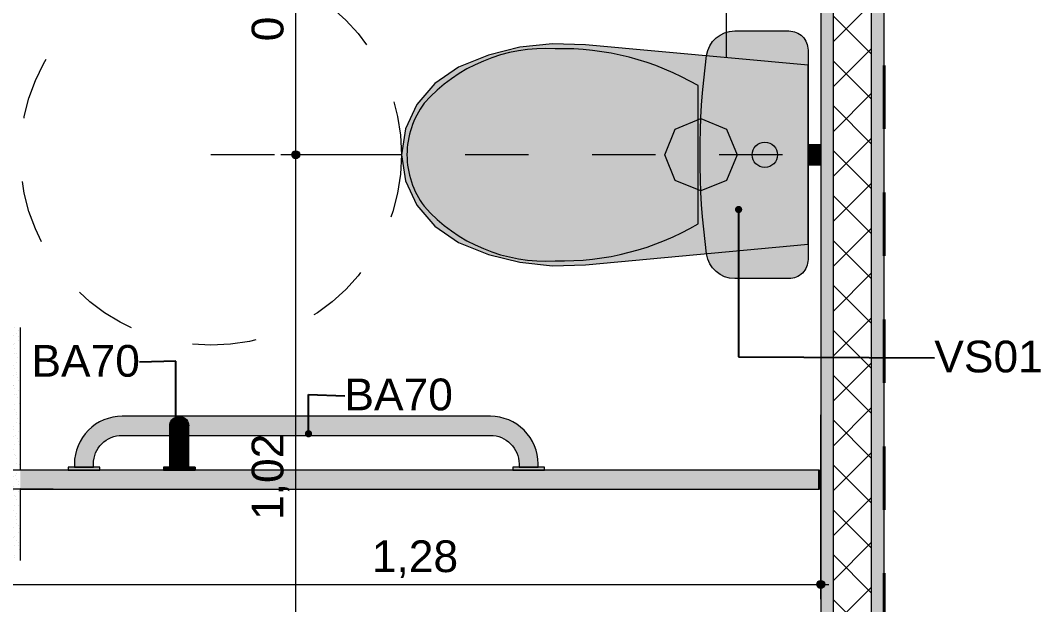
# Model space of a CAD drawing. Header units: metres. Extents: x -1.9 to 95.3, y -2.2 to 2.5.
# Drawn here: x 0.362 to 1.968, y 0.826 to 1.746 of the extents above; entities that cross this region are included whole.
import ezdxf

# ---------------------------------------------------------------- set-up
doc = ezdxf.new("R2010")
doc.units = ezdxf.units.M
doc.header["$MEASUREMENT"] = 0
doc.linetypes.add('Dashed', pattern=[0.035, 0.0225, -0.0125])
doc.linetypes.add('Hidden Line (2)', pattern=[0.097806, 0.070556, -0.02725])
for name, color, linetype, lineweight in [('0_Caneta_No__1', 7, 'Continuous', 40), ('NOTAS-DETALHAMENTO.EXEC_Caneta_No__1', 7, 'Continuous', 40), ('NOTAS-DETALHAMENTO.EXEC_Caneta_No__241', 7, 'Continuous', 13), ('PAREDE CONSTRUIR_Caneta_No__241', 7, 'Continuous', 13), ('PAREDE CONSTRUIR_Caneta_No__255', 255, 'Continuous', 0), ('PAREDE CONSTRUIR_Caneta_No__83', 84, 'Continuous', 0), ('PAREDE.ARQ_Caneta_No__1', 7, 'Continuous', 40), ('PAREDE.ARQ_Caneta_No__241', 7, 'Continuous', 13)]:
    doc.layers.add(name, color=color, linetype=linetype, lineweight=lineweight)
for name, color, linetype, lineweight, true_color in [('0_Caneta_No__167', 7, 'Continuous', 0, 0x0035d5), ('0_Caneta_No__25', 7, 'Continuous', 13, 0x982312), ('EIXO HIDRÁULICO - Executivo.EXEC_Caneta_No__167', 7, 'Continuous', 0, 0x0035d5), ('LOUCAS-METAIS.ARQ_Caneta_No__13', 7, 'Continuous', 0, 0xaaaaaa), ('LOUCAS-METAIS.ARQ_Caneta_No__18', 7, 'Continuous', 0, 0xdfdfdf), ('LOUCAS-METAIS.ARQ_Caneta_No__96', 7, 'Continuous', 0, 0xb6b6b6), ('PAREDE.ARQ_Caneta_No__97', 7, 'Continuous', 13, 0x6b6b6b)]:
    doc.layers.add(name, color=color, linetype=linetype, lineweight=lineweight, true_color=true_color)
doc.styles.add('GENERATED_STYLE_1', font='arial.ttf')
doc.dimstyles.new('GENERATED_STYLE__1', dxfattribs={"dimtxt": 0.05, "dimasz": 0.02375, "dimexe": 0.18, "dimexo": 0.267183, "dimgap": 0, "dimtad": 1, "dimtih": 1, "dimtoh": 1, "dimzin": 0, "dimdsep": 46, "dimtxsty": 'GENERATED_STYLE_1', "dimblk": 'ARROWHEAD_11', "dimblk1": 'ARROWHEAD_11', "dimblk2": 'ARROWHEAD_11', "dimcen": 0.09, "dimclrd": 256, "dimclre": 256, "dimclrt": 256, "dimadec": 0, "dimazin": 0, "dimtfac": 1, "dimtdec": 4, "dimtmove": 0, "dimatfit": 3, "dimfxl": 0, "dimtolj": 1, "dimtzin": 0, "dimarcsym": 0})
doc.dimstyles.new('GENERATED_STYLE__2', dxfattribs={"dimtxt": 0.05, "dimasz": 0.02375, "dimexe": 0.18, "dimexo": 0.267183, "dimgap": 0, "dimtad": 1, "dimzin": 0, "dimdsep": 46, "dimtxsty": 'GENERATED_STYLE_1', "dimblk": 'ARROWHEAD_11', "dimblk1": 'ARROWHEAD_11', "dimblk2": 'ARROWHEAD_11', "dimcen": 0.09, "dimclrd": 256, "dimclre": 256, "dimclrt": 256, "dimadec": 0, "dimazin": 0, "dimtfac": 1, "dimtdec": 4, "dimtmove": 0, "dimatfit": 3, "dimfxl": 0, "dimtolj": 1, "dimtzin": 0, "dimarcsym": 0})
doc.dimstyles.new('GENERATED_STYLE__4', dxfattribs={"dimtxt": 0.05, "dimasz": 0.02375, "dimexe": 0.18, "dimexo": 0.072484, "dimgap": 0, "dimtad": 1, "dimzin": 0, "dimdsep": 46, "dimtxsty": 'GENERATED_STYLE_1', "dimblk": 'ARROWHEAD_11', "dimblk1": 'ARROWHEAD_11', "dimblk2": 'ARROWHEAD_11', "dimcen": 0.09, "dimclrd": 256, "dimclre": 256, "dimclrt": 256, "dimadec": 0, "dimazin": 0, "dimtfac": 1, "dimtdec": 4, "dimtmove": 0, "dimatfit": 3, "dimfxl": 0, "dimtolj": 1, "dimtzin": 0, "dimarcsym": 0})
doc.dimstyles.new('GENERATED_STYLE__5', dxfattribs={"dimtxt": 0.05, "dimasz": 0.02375, "dimexe": 0.18, "dimexo": 0.0625, "dimgap": 0, "dimtad": 1, "dimzin": 0, "dimdsep": 46, "dimtxsty": 'GENERATED_STYLE_1', "dimblk": 'ARROWHEAD_11', "dimblk1": 'ARROWHEAD_11', "dimblk2": 'ARROWHEAD_11', "dimcen": 0.09, "dimclrd": 256, "dimclre": 256, "dimclrt": 256, "dimadec": 0, "dimazin": 0, "dimtfac": 1, "dimtdec": 4, "dimtmove": 0, "dimatfit": 3, "dimfxl": 0, "dimtolj": 1, "dimtzin": 0, "dimarcsym": 0})
doc.dimstyles.new('GENERATED_STYLE__6', dxfattribs={"dimtxt": 0.18, "dimasz": 0.0228, "dimexe": 0.18, "dimexo": 0.0625, "dimgap": 0, "dimtad": 0, "dimtih": 1, "dimtoh": 1, "dimdec": 4, "dimzin": 0, "dimdsep": 46, "dimcen": 0.09, "dimadec": 0, "dimazin": 0, "dimtfac": 1, "dimtdec": 4, "dimtmove": 0, "dimatfit": 3, "dimldrblk": 'ARROWHEAD_11', "dimfxl": 0, "dimtolj": 1, "dimtzin": 0, "dimarcsym": 0})
pattern_1 = [(45, (0, 0.025), (-0.00795495, 0.00795495), [0, -0.0075, 0, -0.01125]), (110, (0.025, 0.025), (0.01057154, 0.003847727), [0, -0.0055, 0, -0.0095])]

# ---------------------------------------------------------------- blocks, each defined once
blk = doc.blocks.new('*D11')
at = {"layer": '0_Caneta_No__25', "linetype": 'Continuous', "lineweight": 13, "true_color": 0x982312}
for points in [[(0.1399, 1.0073), (0.1404, 1.0049), (0.1418, 1.0029), (0.1438, 1.0015), (0.1462, 1.001), (0.1486, 1.0015), (0.1506, 1.0029), (0.152, 1.0049), (0.1524, 1.0073), (0.152, 1.0097), (0.1506, 1.0117), (0.1486, 1.0131), (0.1462, 1.0135), (0.1438, 1.0131), (0.1418, 1.0117), (0.1404, 1.0097)], [(0.1399, 0.0173), (0.1404, 0.0149), (0.1418, 0.0129), (0.1438, 0.0115), (0.1462, 0.011), (0.1486, 0.0115), (0.1506, 0.0129), (0.152, 0.0149), (0.1524, 0.0173), (0.152, 0.0197), (0.1506, 0.0217), (0.1486, 0.0231), (0.1462, 0.0235), (0.1438, 0.0231), (0.1418, 0.0217), (0.1404, 0.0197)]]:
    blk.add_hatch(color=24, dxfattribs=at).paths.add_polyline_path(points)
at = {"layer": '0_Caneta_No__25', "color": 24, "linetype": 'Continuous', "lineweight": 13, "true_color": 0x982312}
for p, q in [((0.1399, 1.0073), (0.1228, 1.0073)), ((0.1462, 0.0235), (0.1462, 1.001)), ((0.4134, 1.0073), (0.1524, 1.0073)), ((0.1399, 0.0173), (0.1228, 0.0173)), ((0.4134, 0.0173), (0.1524, 0.0173))]:
    blk.add_line(p, q, dxfattribs=at)
for centre in [(0.1462, 1.0073), (0.1462, 0.0173)]:
    blk.add_circle(centre, 0.00625, dxfattribs=at)
at = {"layer": '0_Caneta_No__25', "color": 24, "lineweight": 13, "true_color": 0x982312, "char_height": 0.05, "attachment_point": 7, "rotation": 90, "style": 'GENERATED_STYLE_1'}
for s, insert in [('\\A1;{\\pql;\\fArial|b0|i0|c0|p0;\\W1.000000;0,03}', (0.1362, 0.8676)), ('\\A1;{\\pql;\\fArial|b0|i0|c0|p0;\\W1.000000;0,99}', (0.1362, 0.3788))]:
    blk.add_mtext(s, dxfattribs=dict(at, insert=insert))
blk = doc.blocks.new('ARROWHEAD_11')
at = {"color": 0, "linetype": 'Continuous', "lineweight": 0}
blk.add_line((0, 0), (-1, 0), dxfattribs=at)
at = {"color": 0, "linetype": 'Continuous', "lineweight": 0, "const_width": 0.25, "flags": 128}
blk.add_lwpolyline([(-0.125, 0, 1), (0.125, 0, 1)], format="xyb", close=True, dxfattribs=at)
blk = doc.blocks.new('*D12')
at = {"layer": '0_Caneta_No__25', "linetype": 'Continuous', "lineweight": 13, "true_color": 0x982312}
for points in [[(0.1399, 1.0373), (0.1404, 1.0349), (0.1418, 1.0329), (0.1438, 1.0315), (0.1462, 1.031), (0.1486, 1.0315), (0.1506, 1.0329), (0.152, 1.0349), (0.1524, 1.0373), (0.152, 1.0397), (0.1506, 1.0417), (0.1486, 1.0431), (0.1462, 1.0435), (0.1438, 1.0431), (0.1418, 1.0417), (0.1404, 1.0397)], [(0.1399, 1.0073), (0.1404, 1.0049), (0.1418, 1.0029), (0.1438, 1.0015), (0.1462, 1.001), (0.1486, 1.0015), (0.1506, 1.0029), (0.152, 1.0049), (0.1524, 1.0073), (0.152, 1.0097), (0.1506, 1.0117), (0.1486, 1.0131), (0.1462, 1.0135), (0.1438, 1.0131), (0.1418, 1.0117), (0.1404, 1.0097)]]:
    blk.add_hatch(color=24, dxfattribs=at).paths.add_polyline_path(points)
at = {"layer": '0_Caneta_No__25', "color": 24, "linetype": 'Continuous', "lineweight": 13, "true_color": 0x982312}
for p, q in [((0.1399, 1.0373), (0.1228, 1.0373)), ((0.1462, 1.0135), (0.1462, 1.031)), ((0.4134, 1.0373), (0.1524, 1.0373)), ((0.1399, 1.0073), (0.1228, 1.0073)), ((0.4134, 1.0073), (0.1524, 1.0073))]:
    blk.add_line(p, q, dxfattribs=at)
for centre in [(0.1462, 1.0373), (0.1462, 1.0073)]:
    blk.add_circle(centre, 0.00625, dxfattribs=at)
blk = doc.blocks.new('*D13')
at = {"layer": '0_Caneta_No__25', "linetype": 'Continuous', "lineweight": 13, "true_color": 0x982312}
for points in [[(0.1399, 2.025), (0.1404, 2.0226), (0.1418, 2.0206), (0.1438, 2.0192), (0.1462, 2.0187), (0.1486, 2.0192), (0.1506, 2.0206), (0.152, 2.0226), (0.1524, 2.025), (0.152, 2.0274), (0.1506, 2.0294), (0.1486, 2.0308), (0.1462, 2.0312), (0.1438, 2.0308), (0.1418, 2.0294), (0.1404, 2.0274)], [(0.1399, 1.0373), (0.1404, 1.0349), (0.1418, 1.0329), (0.1438, 1.0315), (0.1462, 1.031), (0.1486, 1.0315), (0.1506, 1.0329), (0.152, 1.0349), (0.1524, 1.0373), (0.152, 1.0397), (0.1506, 1.0417), (0.1486, 1.0431), (0.1462, 1.0435), (0.1438, 1.0431), (0.1418, 1.0417), (0.1404, 1.0397)]]:
    blk.add_hatch(color=24, dxfattribs=at).paths.add_polyline_path(points)
at = {"layer": '0_Caneta_No__25', "color": 24, "linetype": 'Continuous', "lineweight": 13, "true_color": 0x982312}
for p, q in [((0.1399, 2.025), (0.1228, 2.025)), ((0.1462, 2.0312), (0.1462, 2.0375)), ((0.4134, 2.025), (0.1524, 2.025)), ((0.1462, 1.0435), (0.1462, 2.0187)), ((0.1399, 1.0373), (0.1228, 1.0373)), ((0.4134, 1.0373), (0.1524, 1.0373))]:
    blk.add_line(p, q, dxfattribs=at)
for centre in [(0.1462, 2.025), (0.1462, 1.0373)]:
    blk.add_circle(centre, 0.00625, dxfattribs=at)
at = {"layer": '0_Caneta_No__25', "color": 24, "lineweight": 13, "true_color": 0x982312, "insert": (0.1362, 1.4644), "char_height": 0.05, "attachment_point": 7, "rotation": 90, "style": 'GENERATED_STYLE_1'}
blk.add_mtext('\\A1;{\\pql;\\fArial|b0|i0|c0|p0;\\W1.000000;0,99}', dxfattribs=at)
blk = doc.blocks.new('*D14')
at = {"layer": '0_Caneta_No__25', "linetype": 'Continuous', "lineweight": 13, "true_color": 0x982312}
for points in [[(0.3354, 0.8576), (0.3359, 0.8552), (0.3372, 0.8532), (0.3393, 0.8518), (0.3417, 0.8514), (0.3441, 0.8518), (0.3461, 0.8532), (0.3474, 0.8552), (0.3479, 0.8576), (0.3474, 0.86), (0.3461, 0.862), (0.3441, 0.8634), (0.3417, 0.8639), (0.3393, 0.8634), (0.3372, 0.862), (0.3359, 0.86)], [(1.6154, 0.8576), (1.6159, 0.8552), (1.6172, 0.8532), (1.6193, 0.8518), (1.6217, 0.8514), (1.6241, 0.8518), (1.6261, 0.8532), (1.6274, 0.8552), (1.6279, 0.8576), (1.6274, 0.86), (1.6261, 0.862), (1.6241, 0.8634), (1.6217, 0.8639), (1.6193, 0.8634), (1.6172, 0.862), (1.6159, 0.86)]]:
    blk.add_hatch(color=24, dxfattribs=at).paths.add_polyline_path(points)
at = {"layer": '0_Caneta_No__25', "color": 24, "linetype": 'Continuous', "lineweight": 13, "true_color": 0x982312}
for p, q in [((0.3417, 0.8639), (0.3417, 1.1248)), ((1.6217, 0.8639), (1.6217, 1.1248)), ((0.3292, 0.8576), (0.3354, 0.8576)), ((0.3417, 0.8342), (0.3417, 0.8514)), ((0.3479, 0.8576), (1.6154, 0.8576)), ((1.6217, 0.8342), (1.6217, 0.8514)), ((1.6279, 0.8576), (1.6342, 0.8576))]:
    blk.add_line(p, q, dxfattribs=at)
for centre in [(0.3417, 0.8576), (1.6217, 0.8576)]:
    blk.add_circle(centre, 0.00625, dxfattribs=at)
at = {"layer": '0_Caneta_No__25', "color": 24, "lineweight": 13, "true_color": 0x982312, "insert": (0.9149, 0.8676), "char_height": 0.05, "attachment_point": 7, "style": 'GENERATED_STYLE_1'}
blk.add_mtext('\\A1;{\\pql;\\fArial|b0|i0|c0|p0;\\W1.000000;1,28}', dxfattribs=at)
blk = doc.blocks.new('*D15')
at = {"layer": '0_Caneta_No__25', "linetype": 'Continuous', "lineweight": 13, "true_color": 0x982312}
for points in [[(1.4669, 1.9549), (1.4673, 1.9525), (1.4687, 1.9505), (1.4707, 1.9491), (1.4731, 1.9486), (1.4755, 1.9491), (1.4775, 1.9505), (1.4789, 1.9525), (1.4794, 1.9549), (1.4789, 1.9573), (1.4775, 1.9593), (1.4755, 1.9607), (1.4731, 1.9611), (1.4707, 1.9607), (1.4687, 1.9593), (1.4673, 1.9573)], [(1.6154, 1.9549), (1.6159, 1.9525), (1.6172, 1.9505), (1.6193, 1.9491), (1.6217, 1.9486), (1.6241, 1.9491), (1.6261, 1.9505), (1.6274, 1.9525), (1.6279, 1.9549), (1.6274, 1.9573), (1.6261, 1.9593), (1.6241, 1.9607), (1.6217, 1.9611), (1.6193, 1.9607), (1.6172, 1.9593), (1.6159, 1.9573)]]:
    blk.add_hatch(color=24, dxfattribs=at).paths.add_polyline_path(points)
at = {"layer": '0_Caneta_No__25', "color": 24, "linetype": 'Continuous', "lineweight": 13, "true_color": 0x982312}
for p, q in [((1.6217, 1.9611), (1.6217, 2.2221)), ((1.4731, 1.9611), (1.4731, 1.9783)), ((1.4606, 1.9549), (1.4669, 1.9549)), ((1.4731, 1.6877), (1.4731, 1.9486)), ((1.4794, 1.9549), (1.6154, 1.9549)), ((1.6217, 1.9314), (1.6217, 1.9486)), ((1.6279, 1.9549), (1.6342, 1.9549))]:
    blk.add_line(p, q, dxfattribs=at)
for centre in [(1.4731, 1.9549), (1.6217, 1.9549)]:
    blk.add_circle(centre, 0.00625, dxfattribs=at)
at = {"layer": '0_Caneta_No__25', "color": 24, "lineweight": 13, "true_color": 0x982312, "insert": (1.4807, 1.9649), "char_height": 0.05, "attachment_point": 7, "style": 'GENERATED_STYLE_1'}
blk.add_mtext('\\A1;{\\pql;\\fArial|b0|i0|c0|p0;\\W1.000000;0,15}', dxfattribs=at)
blk = doc.blocks.new('*D24')
at = {"layer": '0_Caneta_No__167', "linetype": 'Continuous', "lineweight": 0, "true_color": 0x0035d5}
for points in [[(0.7888, 1.5342), (0.7893, 1.5318), (0.7906, 1.5298), (0.7927, 1.5284), (0.7951, 1.5279), (0.7974, 1.5284), (0.7995, 1.5298), (0.8008, 1.5318), (0.8013, 1.5342), (0.8008, 1.5366), (0.7995, 1.5386), (0.7974, 1.54), (0.7951, 1.5404), (0.7927, 1.54), (0.7906, 1.5386), (0.7893, 1.5366)], [(0.7888, 0.5173), (0.7893, 0.5149), (0.7906, 0.5129), (0.7927, 0.5115), (0.7951, 0.511), (0.7974, 0.5115), (0.7995, 0.5129), (0.8008, 0.5149), (0.8013, 0.5173), (0.8008, 0.5197), (0.7995, 0.5217), (0.7974, 0.5231), (0.7951, 0.5235), (0.7927, 0.5231), (0.7906, 0.5217), (0.7893, 0.5197)]]:
    blk.add_hatch(color=162, dxfattribs=at).paths.add_polyline_path(points)
at = {"layer": '0_Caneta_No__167', "color": 162, "linetype": 'Continuous', "lineweight": 0, "true_color": 0x0035d5}
for p, q in [((0.7951, 0.5235), (0.7951, 1.5279)), ((0.7888, 0.5173), (0.7716, 0.5173)), ((0.8675, 0.5173), (0.8013, 0.5173))]:
    blk.add_line(p, q, dxfattribs=at)
blk.add_circle((0.7951, 0.5173), 0.00625, dxfattribs=at)
at = {"layer": '0_Caneta_No__167', "color": 162, "lineweight": 0, "true_color": 0x0035d5, "insert": (0.7851, 0.959), "char_height": 0.05, "attachment_point": 7, "rotation": 90, "style": 'GENERATED_STYLE_1'}
blk.add_mtext('\\A1;{\\pql;\\fArial|b0|i0|c0|p0;\\W1.000000;1,02}', dxfattribs=at)
blk = doc.blocks.new('*D25')
at = {"layer": '0_Caneta_No__167', "linetype": 'Continuous', "lineweight": 0, "true_color": 0x0035d5}
for points in [[(0.7888, 2.025), (0.7893, 2.0226), (0.7906, 2.0206), (0.7927, 2.0192), (0.7951, 2.0187), (0.7974, 2.0192), (0.7995, 2.0206), (0.8008, 2.0226), (0.8013, 2.025), (0.8008, 2.0274), (0.7995, 2.0294), (0.7974, 2.0308), (0.7951, 2.0312), (0.7927, 2.0308), (0.7906, 2.0294), (0.7893, 2.0274)], [(0.7888, 1.5342), (0.7893, 1.5318), (0.7906, 1.5298), (0.7927, 1.5284), (0.7951, 1.5279), (0.7974, 1.5284), (0.7995, 1.5298), (0.8008, 1.5318), (0.8013, 1.5342), (0.8008, 1.5366), (0.7995, 1.5386), (0.7974, 1.54), (0.7951, 1.5404), (0.7927, 1.54), (0.7906, 1.5386), (0.7893, 1.5366)]]:
    blk.add_hatch(color=162, dxfattribs=at).paths.add_polyline_path(points)
at = {"layer": '0_Caneta_No__167', "color": 162, "linetype": 'Continuous', "lineweight": 0, "true_color": 0x0035d5}
for p, q in [((0.7888, 2.025), (0.7716, 2.025)), ((0.7951, 2.0312), (0.7951, 2.0375)), ((0.8675, 2.025), (0.8013, 2.025)), ((0.7951, 1.5404), (0.7951, 2.0187)), ((0.7888, 1.5342), (0.7716, 1.5342)), ((0.8675, 1.5342), (0.8013, 1.5342))]:
    blk.add_line(p, q, dxfattribs=at)
for centre in [(0.7951, 2.025), (0.7951, 1.5342)]:
    blk.add_circle(centre, 0.00625, dxfattribs=at)
at = {"layer": '0_Caneta_No__167', "color": 162, "lineweight": 0, "true_color": 0x0035d5, "insert": (0.7851, 1.7129), "char_height": 0.05, "attachment_point": 7, "rotation": 90, "style": 'GENERATED_STYLE_1'}
blk.add_mtext('\\A1;{\\pql;\\fArial|b0|i0|c0|p0;\\W1.000000;0,49}', dxfattribs=at)

msp = doc.modelspace()

# ---------------------------------------------------------------- hatches: boundary and pattern name
at = {"layer": 'LOUCAS-METAIS.ARQ_Caneta_No__18', "linetype": 'Continuous', "lineweight": 0, "true_color": 0xdfdfdf}
for points in [[(1.6017, 1.3692), (1.6017, 1.6992, 0.414214), (1.5717, 1.7292), (1.4863, 1.7292, 0.375967), (1.442, 1.6904, 0.066259), (1.442, 1.378, 0.375967), (1.4863, 1.3392), (1.5717, 1.3392, 0.414214)], [(1.1482, 1.7036), (1.0985, 1.6912), (1.0516, 1.6722), (1.0144, 1.6466), (0.9858, 1.6135), (0.9679, 1.5752), (0.9617, 1.5342), (0.9679, 1.4931), (0.9858, 1.4548), (1.0144, 1.4218), (1.0516, 1.3962), (1.0985, 1.3772), (1.1482, 1.3648), (1.1996, 1.3593), (1.2513, 1.3608), (1.6017, 1.3932), (1.6017, 1.6752), (1.2513, 1.7075), (1.1996, 1.7091)], [(1.6017, 1.5502), (1.6017, 1.5455), (1.6217, 1.5455), (1.6217, 1.5502)], [(1.6017, 1.5455), (1.6017, 1.5342), (1.6217, 1.5342), (1.6217, 1.5455)], [(1.6017, 1.5342), (1.6017, 1.5229), (1.6217, 1.5229), (1.6217, 1.5342)], [(1.6017, 1.5229), (1.6017, 1.5182), (1.6217, 1.5182), (1.6217, 1.5229)], [(1.1767, 1.0423), (1.1767, 1.0473, 0.414214), (1.1017, 1.1223), (0.5217, 1.1223, 0.414214), (0.4467, 1.0473), (0.4467, 1.0423), (0.4767, 1.0423), (0.4767, 1.0473, -0.414214), (0.5217, 1.0923), (1.1017, 1.0923, -0.414214), (1.1467, 1.0473), (1.1467, 1.0423)], [(0.5967, 1.1055), (0.5969, 1.108), (0.5969, 1.1096), (0.5967, 1.107)], [(0.5975, 1.1121), (0.5969, 1.1096), (0.5969, 1.108), (0.5975, 1.1105)], [(0.5975, 1.1057), (0.5975, 1.1105), (0.5969, 1.108), (0.5969, 1.1034)], [(0.5975, 1.1105), (0.5985, 1.1129), (0.5985, 1.1145), (0.5975, 1.1121)], [(0.5985, 1.1079), (0.5985, 1.1129), (0.5975, 1.1105), (0.5975, 1.1057)], [(0.5985, 1.1129), (0.6, 1.115), (0.6, 1.1167), (0.5985, 1.1145)], [(0.6, 1.115), (0.5985, 1.1129), (0.5985, 1.1079), (0.6, 1.1098)], [(0.6, 1.1098), (0.5985, 1.1079), (0.5985, 1.0999), (0.6, 1.1016)], [(0.6018, 1.1185), (0.6, 1.1167), (0.6, 1.115), (0.6018, 1.1168)], [(0.6018, 1.1115), (0.6018, 1.1168), (0.6, 1.115), (0.6, 1.1098)], [(0.6018, 1.103), (0.6018, 1.1115), (0.6, 1.1098), (0.6, 1.1016)], [(0.6018, 1.1168), (0.6039, 1.1183), (0.6039, 1.1201), (0.6018, 1.1185)], [(0.6039, 1.1183), (0.6018, 1.1168), (0.6018, 1.1115), (0.6039, 1.1129)], [(0.6039, 1.1129), (0.6018, 1.1115), (0.6018, 1.103), (0.6039, 1.1042)], [(0.6039, 1.1183), (0.6063, 1.1195), (0.6063, 1.1212), (0.6039, 1.1201)], [(0.6063, 1.1195), (0.6039, 1.1183), (0.6039, 1.1129), (0.6063, 1.114)], [(0.6063, 1.1051), (0.6063, 1.114), (0.6039, 1.1129), (0.6039, 1.1042)], [(0.6088, 1.1202), (0.6088, 1.1219), (0.6063, 1.1212), (0.6063, 1.1195)], [(0.6088, 1.1146), (0.6088, 1.1202), (0.6063, 1.1195), (0.6063, 1.114)], [(0.6088, 1.1057), (0.6088, 1.1146), (0.6063, 1.114), (0.6063, 1.1051)], [(0.6088, 1.1202), (0.6114, 1.1204), (0.6114, 1.1222), (0.6088, 1.1219)], [(0.6114, 1.1149), (0.6114, 1.1204), (0.6088, 1.1202), (0.6088, 1.1146)], [(0.6114, 1.1059), (0.6114, 1.1149), (0.6088, 1.1146), (0.6088, 1.1057)], [(0.6114, 1.1204), (0.614, 1.1203), (0.614, 1.122), (0.6114, 1.1222)], [(0.614, 1.1203), (0.6114, 1.1204), (0.6114, 1.1149), (0.614, 1.1147)], [(0.614, 1.1147), (0.6114, 1.1149), (0.6114, 1.1059), (0.614, 1.1058)], [(0.614, 1.1203), (0.6165, 1.1196), (0.6165, 1.1214), (0.614, 1.122)], [(0.6165, 1.1196), (0.614, 1.1203), (0.614, 1.1147), (0.6165, 1.1141)], [(0.6165, 1.1141), (0.614, 1.1147), (0.614, 1.1058), (0.6165, 1.1053)], [(0.6165, 1.1196), (0.6189, 1.1186), (0.6189, 1.1203), (0.6165, 1.1214)], [(0.6189, 1.1186), (0.6165, 1.1196), (0.6165, 1.1141), (0.6189, 1.1132)], [(0.6189, 1.1132), (0.6165, 1.1141), (0.6165, 1.1053), (0.6189, 1.1045)], [(0.6211, 1.1172), (0.6211, 1.1189), (0.6189, 1.1203), (0.6189, 1.1186)], [(0.6211, 1.1118), (0.6211, 1.1172), (0.6189, 1.1186), (0.6189, 1.1132)], [(0.6211, 1.1033), (0.6211, 1.1118), (0.6189, 1.1132), (0.6189, 1.1045)], [(0.6211, 1.1172), (0.623, 1.1154), (0.623, 1.1171), (0.6211, 1.1189)], [(0.623, 1.1102), (0.623, 1.1154), (0.6211, 1.1172), (0.6211, 1.1118)], [(0.623, 1.1019), (0.623, 1.1102), (0.6211, 1.1118), (0.6211, 1.1033)], [(0.623, 1.1154), (0.6245, 1.1133), (0.6245, 1.1149), (0.623, 1.1171)], [(0.6245, 1.1083), (0.6245, 1.1133), (0.623, 1.1154), (0.623, 1.1102)], [(0.6245, 1.1083), (0.623, 1.1102), (0.623, 1.1019), (0.6245, 1.1002)], [(0.6257, 1.1126), (0.6245, 1.1149), (0.6245, 1.1133), (0.6257, 1.111)], [(0.6257, 1.1062), (0.6257, 1.111), (0.6245, 1.1133), (0.6245, 1.1083)], [(0.6257, 1.0984), (0.6257, 1.1062), (0.6245, 1.1083), (0.6245, 1.1002)], [(0.6257, 1.111), (0.6264, 1.1085), (0.6264, 1.1101), (0.6257, 1.1126)], [(0.6264, 1.1039), (0.6264, 1.1085), (0.6257, 1.111), (0.6257, 1.1062)], [(0.6264, 1.1085), (0.6267, 1.106), (0.6267, 1.1075), (0.6264, 1.1101)], [(0.6267, 1.106), (0.6264, 1.1085), (0.6264, 1.1039), (0.6267, 1.1015)], [(0.5969, 1.1034), (0.5969, 1.108), (0.5967, 1.1055), (0.5967, 1.101)], [(0.5967, 1.0939), (0.5969, 1.096), (0.5969, 1.1034), (0.5967, 1.101)], [(0.5967, 1.0845), (0.5969, 1.0861), (0.5969, 1.096), (0.5967, 1.0939)], [(0.5975, 1.098), (0.5975, 1.1057), (0.5969, 1.1034), (0.5969, 1.096)], [(0.5975, 1.0877), (0.5975, 1.098), (0.5969, 1.096), (0.5969, 1.0861)], [(0.5985, 1.0999), (0.5985, 1.1079), (0.5975, 1.1057), (0.5975, 1.098)], [(0.5985, 1.0999), (0.5975, 1.098), (0.5975, 1.0877), (0.5985, 1.0892)], [(0.6, 1.0906), (0.6, 1.1016), (0.5985, 1.0999), (0.5985, 1.0892)], [(0.6018, 1.103), (0.6, 1.1016), (0.6, 1.0906), (0.6018, 1.0917)], [(0.6039, 1.0927), (0.6039, 1.1042), (0.6018, 1.103), (0.6018, 1.0917)], [(0.6039, 1.0789), (0.6039, 1.0927), (0.6018, 1.0917), (0.6018, 1.0782)], [(0.6063, 1.0934), (0.6063, 1.1051), (0.6039, 1.1042), (0.6039, 1.0927)], [(0.6063, 1.0794), (0.6063, 1.0934), (0.6039, 1.0927), (0.6039, 1.0789)], [(0.6088, 1.0939), (0.6088, 1.1057), (0.6063, 1.1051), (0.6063, 1.0934)], [(0.6088, 1.0797), (0.6088, 1.0939), (0.6063, 1.0934), (0.6063, 1.0794)], [(0.6114, 1.1059), (0.6088, 1.1057), (0.6088, 1.0939), (0.6114, 1.094)], [(0.6114, 1.0798), (0.6114, 1.094), (0.6088, 1.0939), (0.6088, 1.0797)], [(0.614, 1.1058), (0.6114, 1.1059), (0.6114, 1.094), (0.614, 1.0939)], [(0.614, 1.0797), (0.614, 1.0939), (0.6114, 1.094), (0.6114, 1.0798)], [(0.6165, 1.0935), (0.6165, 1.1053), (0.614, 1.1058), (0.614, 1.0939)], [(0.6165, 1.0935), (0.614, 1.0939), (0.614, 1.0797), (0.6165, 1.0794)], [(0.6189, 1.0929), (0.6189, 1.1045), (0.6165, 1.1053), (0.6165, 1.0935)], [(0.6189, 1.079), (0.6189, 1.0929), (0.6165, 1.0935), (0.6165, 1.0794)], [(0.6211, 1.0919), (0.6211, 1.1033), (0.6189, 1.1045), (0.6189, 1.0929)], [(0.6211, 1.0783), (0.6211, 1.0919), (0.6189, 1.0929), (0.6189, 1.079)], [(0.623, 1.1019), (0.6211, 1.1033), (0.6211, 1.0919), (0.623, 1.0908)], [(0.6245, 1.0895), (0.6245, 1.1002), (0.623, 1.1019), (0.623, 1.0908)], [(0.6257, 1.088), (0.6257, 1.0984), (0.6245, 1.1002), (0.6245, 1.0895)], [(0.6264, 1.0964), (0.6264, 1.1039), (0.6257, 1.1062), (0.6257, 1.0984)], [(0.6257, 1.088), (0.6264, 1.0864), (0.6264, 1.0964), (0.6257, 1.0984)], [(0.6264, 1.0964), (0.6267, 1.0943), (0.6267, 1.1015), (0.6264, 1.1039)], [(0.6264, 1.0864), (0.6267, 1.0848), (0.6267, 1.0943), (0.6264, 1.0964)], [(0.5969, 1.0743), (0.5969, 1.0861), (0.5967, 1.0845), (0.5967, 1.0731)], [(0.5975, 1.0877), (0.5969, 1.0861), (0.5969, 1.0743), (0.5975, 1.0754)], [(0.5975, 1.0754), (0.5985, 1.0764), (0.5985, 1.0892), (0.5975, 1.0877)], [(0.5985, 1.0622), (0.5985, 1.0764), (0.5975, 1.0754), (0.5975, 1.0617)], [(0.6, 1.0774), (0.6, 1.0906), (0.5985, 1.0892), (0.5985, 1.0764)], [(0.6, 1.0627), (0.6, 1.0774), (0.5985, 1.0764), (0.5985, 1.0622)], [(0.6018, 1.0782), (0.6018, 1.0917), (0.6, 1.0906), (0.6, 1.0774)], [(0.6018, 1.0631), (0.6018, 1.0782), (0.6, 1.0774), (0.6, 1.0627)], [(0.6018, 1.0631), (0.6039, 1.0635), (0.6039, 1.0789), (0.6018, 1.0782)], [(0.6039, 1.0635), (0.6063, 1.0637), (0.6063, 1.0794), (0.6039, 1.0789)], [(0.6088, 1.0797), (0.6063, 1.0794), (0.6063, 1.0637), (0.6088, 1.0639)], [(0.6088, 1.0639), (0.6114, 1.0639), (0.6114, 1.0798), (0.6088, 1.0797)], [(0.6114, 1.0639), (0.614, 1.0639), (0.614, 1.0797), (0.6114, 1.0798)], [(0.614, 1.0639), (0.6165, 1.0637), (0.6165, 1.0794), (0.614, 1.0797)], [(0.6165, 1.0637), (0.6189, 1.0635), (0.6189, 1.079), (0.6165, 1.0794)], [(0.6211, 1.0783), (0.6189, 1.079), (0.6189, 1.0635), (0.6211, 1.0632)], [(0.623, 1.0776), (0.623, 1.0908), (0.6211, 1.0919), (0.6211, 1.0783)], [(0.6211, 1.0632), (0.623, 1.0628), (0.623, 1.0776), (0.6211, 1.0783)], [(0.6245, 1.0766), (0.6245, 1.0895), (0.623, 1.0908), (0.623, 1.0776)], [(0.6245, 1.0623), (0.6245, 1.0766), (0.623, 1.0776), (0.623, 1.0628)], [(0.6257, 1.088), (0.6245, 1.0895), (0.6245, 1.0766), (0.6257, 1.0756)], [(0.6257, 1.0618), (0.6257, 1.0756), (0.6245, 1.0766), (0.6245, 1.0623)], [(0.6257, 1.0756), (0.6264, 1.0745), (0.6264, 1.0864), (0.6257, 1.088)], [(0.6267, 1.0848), (0.6264, 1.0864), (0.6264, 1.0745), (0.6267, 1.0734)], [(0.5967, 1.0605), (0.5969, 1.0611), (0.5969, 1.0743), (0.5967, 1.0731)], [(0.5969, 1.0474), (0.5969, 1.0611), (0.5967, 1.0605), (0.5967, 1.0472)], [(0.5975, 1.0617), (0.5975, 1.0754), (0.5969, 1.0743), (0.5969, 1.0611)], [(0.5975, 1.0475), (0.5975, 1.0617), (0.5969, 1.0611), (0.5969, 1.0474)], [(0.5975, 1.0475), (0.5985, 1.0476), (0.5985, 1.0622), (0.5975, 1.0617)], [(0.5985, 1.0476), (0.6, 1.0478), (0.6, 1.0627), (0.5985, 1.0622)], [(0.6018, 1.0479), (0.6018, 1.0631), (0.6, 1.0627), (0.6, 1.0478)], [(0.6018, 1.0479), (0.6039, 1.0479), (0.6039, 1.0635), (0.6018, 1.0631)], [(0.6039, 1.0479), (0.6063, 1.048), (0.6063, 1.0637), (0.6039, 1.0635)], [(0.6088, 1.0639), (0.6063, 1.0637), (0.6063, 1.048), (0.6088, 1.048)], [(0.6088, 1.048), (0.6114, 1.0481), (0.6114, 1.0639), (0.6088, 1.0639)], [(0.6114, 1.0481), (0.614, 1.0481), (0.614, 1.0639), (0.6114, 1.0639)], [(0.614, 1.0481), (0.6165, 1.048), (0.6165, 1.0637), (0.614, 1.0639)], [(0.6165, 1.048), (0.6189, 1.048), (0.6189, 1.0635), (0.6165, 1.0637)], [(0.6211, 1.0479), (0.6211, 1.0632), (0.6189, 1.0635), (0.6189, 1.048)], [(0.6211, 1.0479), (0.623, 1.0478), (0.623, 1.0628), (0.6211, 1.0632)], [(0.623, 1.0478), (0.6245, 1.0477), (0.6245, 1.0623), (0.623, 1.0628)], [(0.6257, 1.0618), (0.6245, 1.0623), (0.6245, 1.0477), (0.6257, 1.0475)], [(0.6264, 1.0612), (0.6264, 1.0745), (0.6257, 1.0756), (0.6257, 1.0618)], [(0.6264, 1.0474), (0.6264, 1.0612), (0.6257, 1.0618), (0.6257, 1.0475)], [(0.6264, 1.0612), (0.6267, 1.0606), (0.6267, 1.0734), (0.6264, 1.0745)], [(0.6267, 1.0472), (0.6267, 1.0606), (0.6264, 1.0612), (0.6264, 1.0474)], [(0.5967, 1.0422), (0.5969, 1.0422), (0.5969, 1.0474), (0.5967, 1.0472)], [(0.5975, 1.0422), (0.5975, 1.0475), (0.5969, 1.0474), (0.5969, 1.0422)], [(0.5985, 1.0422), (0.5985, 1.0476), (0.5975, 1.0475), (0.5975, 1.0422)], [(0.6, 1.0422), (0.6, 1.0478), (0.5985, 1.0476), (0.5985, 1.0422)], [(0.6018, 1.0422), (0.6018, 1.0479), (0.6, 1.0478), (0.6, 1.0422)], [(0.6039, 1.0422), (0.6039, 1.0479), (0.6018, 1.0479), (0.6018, 1.0422)], [(0.6063, 1.0422), (0.6063, 1.048), (0.6039, 1.0479), (0.6039, 1.0422)], [(0.6088, 1.048), (0.6063, 1.048), (0.6063, 1.0422), (0.6088, 1.0422)], [(0.6114, 1.0422), (0.6114, 1.0481), (0.6088, 1.048), (0.6088, 1.0422)], [(0.614, 1.0422), (0.614, 1.0481), (0.6114, 1.0481), (0.6114, 1.0422)], [(0.6165, 1.0422), (0.6165, 1.048), (0.614, 1.0481), (0.614, 1.0422)], [(0.6189, 1.0422), (0.6189, 1.048), (0.6165, 1.048), (0.6165, 1.0422)], [(0.6211, 1.0479), (0.6189, 1.048), (0.6189, 1.0422), (0.6211, 1.0422)], [(0.623, 1.0422), (0.623, 1.0478), (0.6211, 1.0479), (0.6211, 1.0422)], [(0.6245, 1.0422), (0.6245, 1.0477), (0.623, 1.0478), (0.623, 1.0422)], [(0.6257, 1.0475), (0.6245, 1.0477), (0.6245, 1.0422), (0.6257, 1.0422)], [(0.6264, 1.0422), (0.6264, 1.0474), (0.6257, 1.0475), (0.6257, 1.0422)], [(0.6267, 1.0472), (0.6264, 1.0474), (0.6264, 1.0422), (0.6267, 1.0422)], [(0.4867, 1.0373), (0.4867, 1.0423), (0.4367, 1.0423), (0.4367, 1.0373)], [(0.5873, 1.0372), (0.5873, 1.0422), (0.5867, 1.0422), (0.5867, 1.0372)], [(0.59, 1.0422), (0.5873, 1.0422), (0.5873, 1.0372), (0.59, 1.0372)], [(0.5947, 1.0422), (0.59, 1.0422), (0.59, 1.0372), (0.5947, 1.0372)], [(0.6008, 1.0372), (0.6008, 1.0422), (0.5947, 1.0422), (0.5947, 1.0372)], [(0.6079, 1.0422), (0.6008, 1.0422), (0.6008, 1.0372), (0.6079, 1.0372)], [(0.6154, 1.0372), (0.6154, 1.0422), (0.6079, 1.0422), (0.6079, 1.0372)], [(0.6225, 1.0422), (0.6154, 1.0422), (0.6154, 1.0372), (0.6225, 1.0372)], [(0.6287, 1.0372), (0.6287, 1.0422), (0.6225, 1.0422), (0.6225, 1.0372)], [(0.6333, 1.0422), (0.6287, 1.0422), (0.6287, 1.0372), (0.6333, 1.0372)], [(0.636, 1.0422), (0.6333, 1.0422), (0.6333, 1.0372), (0.636, 1.0372)], [(0.6366, 1.0372), (0.6366, 1.0422), (0.636, 1.0422), (0.636, 1.0372)], [(1.1867, 1.0373), (1.1867, 1.0423), (1.1367, 1.0423), (1.1367, 1.0373)]]:
    msp.add_hatch(color=254, dxfattribs=at).paths.add_polyline_path(points)
at = {"layer": 'PAREDE CONSTRUIR_Caneta_No__255', "linetype": 'Continuous', "lineweight": 0}
for points in [[(1.6417, -2.025), (1.6417, 2.025), (1.6217, 2.025), (1.6217, -2.025)], [(1.7017, -2.025), (1.7217, -2.025), (1.7217, 2.025), (1.7017, 2.025)]]:
    msp.add_hatch(color=255, dxfattribs=at).paths.add_polyline_path(points)
at = {"layer": 'PAREDE CONSTRUIR_Caneta_No__83', "linetype": 'Continuous', "lineweight": 0}
h = msp.add_hatch(dxfattribs=at)
h.set_pattern_fill('Placomur_0001', color=84, style=0, pattern_type=2)
h.set_pattern_definition([(45, (0, 0), (-0.0353553, 0.0353553), []), (135, (0, 0), (0.0353553, 0.0353553), [])])
h.paths.add_polyline_path([(1.7017, -2.025), (1.7017, 2.025), (1.6417, 2.025), (1.6417, -2.025)])
at = {"layer": 'PAREDE.ARQ_Caneta_No__97', "linetype": 'Continuous', "lineweight": 13, "true_color": 0x6b6b6b}
h = msp.add_hatch(dxfattribs=at)
h.set_pattern_fill('cut_stone_0001', color=251, style=0, pattern_type=2)
h.set_pattern_definition(pattern_1)
h.paths.add_polyline_path([(0.3617, 1.262), (0.3317, 1.262), (0.3317, 0.8953), (0.3617, 0.8953)])
h = msp.add_hatch(dxfattribs=at)
h.set_pattern_fill('cut_stone_0001', color=251, style=0, pattern_type=2)
h.set_pattern_definition(pattern_1)
h.paths.add_polyline_path([(0.3617, 1.0073), (1.6197, 1.0073), (1.6197, 1.0373), (0.3617, 1.0373)])

# ---------------------------------------------------------------- linework, layer by layer
at = {"layer": '0_Caneta_No__1', "color": 7, "linetype": 'Dashed', "lineweight": 40}
msp.add_lwpolyline([(-1.577, -2.225), (1.7217, -2.225), (1.7217, 2.225), (-1.577, 2.225)], close=True, dxfattribs=at)
at = {"layer": 'EIXO HIDRÁULICO - Executivo.EXEC_Caneta_No__167', "color": 162, "linetype": 'Dashed', "lineweight": 0, "true_color": 0x0035d5}
msp.add_line((1.5617, 1.5342), (0.6122, 1.5342), dxfattribs=at)
at = {"layer": 'LOUCAS-METAIS.ARQ_Caneta_No__13', "color": 253, "linetype": 'Continuous', "lineweight": 0, "true_color": 0xaaaaaa}
for p, q in [((1.4286, 1.5342), (1.4286, 1.6431)), ((1.3927, 1.5745), (1.433, 1.5912)), ((1.433, 1.5912), (1.4733, 1.5745)), ((1.376, 1.5342), (1.3927, 1.5745)), ((1.4733, 1.5745), (1.49, 1.5342)), ((1.6017, 1.5502), (1.6017, 1.5455)), ((1.6017, 1.5502), (1.6217, 1.5502)), ((1.6017, 1.5455), (1.6017, 1.5342)), ((1.6217, 1.5502), (1.6217, 1.5455)), ((1.6217, 1.5455), (1.6217, 1.5342)), ((1.3927, 1.4939), (1.376, 1.5342)), ((1.4286, 1.4252), (1.4286, 1.5342)), ((1.49, 1.5342), (1.4733, 1.4939)), ((1.6017, 1.5342), (1.6017, 1.5229)), ((1.6217, 1.5342), (1.6217, 1.5229)), ((1.6017, 1.5229), (1.6017, 1.5182)), ((1.6017, 1.5182), (1.6217, 1.5182)), ((1.6217, 1.5229), (1.6217, 1.5182)), ((1.433, 1.4772), (1.3927, 1.4939)), ((1.4733, 1.4939), (1.433, 1.4772))]:
    msp.add_line(p, q, dxfattribs=at)
msp.add_lwpolyline([(1.6017, 1.3692, -0.414214), (1.5717, 1.3392), (1.4863, 1.3392, -0.375967), (1.442, 1.378, -0.066259), (1.442, 1.6904, -0.375967), (1.4863, 1.7292), (1.5717, 1.7292, -0.414214), (1.6017, 1.6992)], format="xyb", close=True, dxfattribs=at)
msp.add_lwpolyline([(1.1482, 1.7036), (1.0985, 1.6912), (1.0516, 1.6722), (1.0144, 1.6466), (0.9858, 1.6135), (0.9679, 1.5752), (0.9617, 1.5342), (0.9679, 1.4931), (0.9858, 1.4548), (1.0144, 1.4218), (1.0516, 1.3962), (1.0985, 1.3772), (1.1482, 1.3648), (1.1996, 1.3593), (1.2513, 1.3608), (1.6017, 1.3932), (1.6017, 1.6752), (1.2513, 1.7075), (1.1996, 1.7091)], close=True, dxfattribs=at)
msp.add_circle((1.5337, 1.5342), 0.02, dxfattribs=at)
for centre, major_axis, start_param, end_param in [((1.1894, 1.4447), (0.2571, 0), 1.515065, 2.415654), ((1.2137, 1.2761), (0.4255, 0), 1.041392, 1.594412), ((1.1089, 1.5334), (0.1386, 0), 2.509088, 3.135732), ((1.1089, 1.535), (0.1386, 0), 3.147454, 3.774097), ((1.1894, 1.6236), (0.2571, 0), 3.867528, 4.768116), ((1.2137, 1.7923), (0.4255, 0), 4.688771, 5.241791)]:
    msp.add_ellipse(centre, major_axis=major_axis, ratio=0.999377, start_param=start_param, end_param=end_param, dxfattribs=at)
at = {"layer": 'LOUCAS-METAIS.ARQ_Caneta_No__96', "color": 253, "linetype": 'Continuous', "lineweight": 0, "true_color": 0xb6b6b6}
for p, q in [((0.5967, 1.107), (0.5969, 1.1096)), ((0.5969, 1.1096), (0.5975, 1.1121)), ((0.5975, 1.1121), (0.5985, 1.1145)), ((0.5985, 1.1145), (0.6, 1.1167)), ((0.6, 1.1167), (0.6018, 1.1185)), ((0.6018, 1.1185), (0.6039, 1.1201)), ((0.6039, 1.1201), (0.6063, 1.1212)), ((0.6063, 1.1212), (0.6088, 1.1219)), ((0.6088, 1.1219), (0.6114, 1.1222)), ((0.6114, 1.1222), (0.614, 1.122)), ((0.614, 1.122), (0.6165, 1.1214)), ((0.6165, 1.1214), (0.6189, 1.1203)), ((0.6189, 1.1203), (0.6211, 1.1189)), ((0.6211, 1.1189), (0.623, 1.1171)), ((0.623, 1.1171), (0.6245, 1.1149)), ((0.6245, 1.1149), (0.6257, 1.1126)), ((0.6257, 1.1126), (0.6264, 1.1101)), ((0.6264, 1.1101), (0.6267, 1.1075)), ((0.5967, 1.1055), (0.5967, 1.107)), ((0.5967, 1.101), (0.5967, 1.1055)), ((0.5967, 1.0939), (0.5967, 1.101)), ((0.5967, 1.0845), (0.5967, 1.0939)), ((0.6267, 1.106), (0.6267, 1.1075)), ((0.6267, 1.1015), (0.6267, 1.106)), ((0.6267, 1.0943), (0.6267, 1.1015)), ((0.6267, 1.0848), (0.6267, 1.0943)), ((0.5967, 1.0731), (0.5967, 1.0845)), ((0.6267, 1.0734), (0.6267, 1.0848)), ((0.5967, 1.0605), (0.5967, 1.0731)), ((0.5967, 1.0472), (0.5967, 1.0605)), ((0.6267, 1.0606), (0.6267, 1.0734)), ((0.6267, 1.0472), (0.6267, 1.0606)), ((0.5967, 1.0422), (0.5967, 1.0472)), ((0.6267, 1.0422), (0.6267, 1.0472)), ((0.5873, 1.0422), (0.5867, 1.0422)), ((0.5867, 1.0422), (0.5867, 1.0372)), ((0.5873, 1.0372), (0.5867, 1.0372)), ((0.59, 1.0422), (0.5873, 1.0422)), ((0.59, 1.0372), (0.5873, 1.0372)), ((0.5947, 1.0422), (0.59, 1.0422)), ((0.5947, 1.0372), (0.59, 1.0372)), ((0.6008, 1.0422), (0.5947, 1.0422)), ((0.6008, 1.0372), (0.5947, 1.0372)), ((0.6079, 1.0422), (0.6008, 1.0422)), ((0.6079, 1.0372), (0.6008, 1.0372)), ((0.6154, 1.0422), (0.6079, 1.0422)), ((0.6154, 1.0372), (0.6079, 1.0372)), ((0.6225, 1.0422), (0.6154, 1.0422)), ((0.6225, 1.0372), (0.6154, 1.0372)), ((0.6287, 1.0422), (0.6225, 1.0422)), ((0.6287, 1.0372), (0.6225, 1.0372)), ((0.6333, 1.0422), (0.6287, 1.0422)), ((0.6333, 1.0372), (0.6287, 1.0372)), ((0.636, 1.0422), (0.6333, 1.0422)), ((0.636, 1.0372), (0.6333, 1.0372)), ((0.6366, 1.0422), (0.636, 1.0422)), ((0.6366, 1.0372), (0.636, 1.0372)), ((0.6366, 1.0422), (0.6366, 1.0372))]:
    msp.add_line(p, q, dxfattribs=at)
msp.add_lwpolyline([(1.1767, 1.0423), (1.1767, 1.0473, 0.414214), (1.1017, 1.1223), (0.5217, 1.1223, 0.414214), (0.4467, 1.0473), (0.4467, 1.0423), (0.4767, 1.0423), (0.4767, 1.0473, -0.414214), (0.5217, 1.0923), (1.1017, 1.0923, -0.414214), (1.1467, 1.0473), (1.1467, 1.0423)], format="xyb", close=True, dxfattribs=at)
for points in [[(0.4867, 1.0373), (0.4867, 1.0423), (0.4367, 1.0423), (0.4367, 1.0373)], [(1.1867, 1.0373), (1.1867, 1.0423), (1.1367, 1.0423), (1.1367, 1.0373)]]:
    msp.add_lwpolyline(points, close=True, dxfattribs=at)
at = {"layer": 'LOUCAS-METAIS.ARQ_Caneta_No__96', "color": 253, "linetype": 'Hidden Line (2)', "lineweight": 0, "true_color": 0xb6b6b6}
msp.add_circle((0.6617, 1.5342), 0.3, dxfattribs=at)
at = {"layer": 'PAREDE CONSTRUIR_Caneta_No__241', "color": 7, "linetype": 'Continuous', "lineweight": 13}
for p, q in [((1.6417, -2.025), (1.6417, 2.025)), ((1.7017, -2.025), (1.7017, 2.025))]:
    msp.add_line(p, q, dxfattribs=at)
for points in [[(1.6217, 2.025), (1.6217, -2.025)], [(1.7217, -2.025), (1.7217, 2.025)]]:
    msp.add_lwpolyline(points, dxfattribs=at)
at = {"layer": 'PAREDE.ARQ_Caneta_No__1', "color": 7, "linetype": 'Continuous', "lineweight": 40}
msp.add_lwpolyline([(1.6197, 1.0073), (1.6197, 1.0373)], dxfattribs=at)
at = {"layer": 'PAREDE.ARQ_Caneta_No__241', "color": 7, "linetype": 'Continuous', "lineweight": 13}
for points in [[(0.3617, 1.0373), (0.3617, 1.262)], [(1.6197, 1.0373), (0.3617, 1.0373)], [(0.3617, 0.8953), (0.3617, 1.0073)], [(0.3617, 1.0073), (1.6197, 1.0073)]]:
    msp.add_lwpolyline(points, dxfattribs=at)

# ---------------------------------------------------------------- texts
at = {"layer": 'NOTAS-DETALHAMENTO.EXEC_Caneta_No__1', "color": 7, "linetype": 'Continuous', "lineweight": 40, "insert": (1.9713, 1.2161), "char_height": 0.05, "attachment_point": 6, "style": 'GENERATED_STYLE_1'}
msp.add_mtext('\\A1;{\\pqr;\\fArial|b0|i0|c0|p0;\\W1.000000;VS0\\fArial|b0|i0|c0|p0;\\W1.000000;1}', dxfattribs=at)
at = {"layer": 'NOTAS-DETALHAMENTO.EXEC_Caneta_No__1', "color": 7, "linetype": 'Continuous', "lineweight": 40, "char_height": 0.05, "style": 'GENERATED_STYLE_1'}
for s, insert, attachment_point, rotation in [('\\A1;{\\pql;\\fArial|b0|i0|c0|p0;\\W1.000000;BA70}', (0.379, 1.2093), 4, 0.0004), ('\\A1;{\\pqr;\\fArial|b0|i0|c0|p0;\\W1.000000;BA70}', (1.0426, 1.1564), 6, 359.9996)]:
    msp.add_mtext(s, dxfattribs=dict(at, insert=insert, attachment_point=attachment_point, rotation=rotation))

# ---------------------------------------------------------------- dimensions: what is measured, and where the dimension line sits
at = {"color": 24, "linetype": 'Continuous', "lineweight": 13, "true_color": 0x982312}
for base, p1, p2, picture, middle in [((1.6217, 1.9549), (1.4731, 1.8744), (1.6217, 2.025), '*D15', (1.5454, 1.9899)), ((1.6217, 0.8576), (0.3417, 0.8753), (1.6217, 0.9938), '*D14', (0.9797, 0.8926))]:
    dim = msp.add_linear_dim(base=base, p1=p1, p2=p2, dimstyle='GENERATED_STYLE__1', dxfattribs=at)
    dim.commit()
    dim.dimension.update_dxf_attribs({"geometry": picture, "text_midpoint": middle, "dimtype": 160})
for base, p1, p2, picture, middle in [((0.1462, 2.025), (0.4989, 1.0373), (0.4084, 2.025), '*D13', (0.1112, 1.5291)), ((0.1462, 1.0373), (0.5113, 1.0073), (0.4989, 1.0373), '*D12', (0.1112, 0.9323)), ((0.1462, 1.0073), (0.4084, 0.0173), (0.5113, 1.0073), '*D11', (0.1112, 0.4435))]:
    dim = msp.add_linear_dim(base=base, p1=p1, p2=p2, angle=90, dimstyle='GENERATED_STYLE__2', dxfattribs=at)
    dim.commit()
    dim.dimension.update_dxf_attribs({"geometry": picture, "text_midpoint": middle, "dimtype": 160, "text_rotation": 90})
at = {"color": 162, "linetype": 'Continuous', "lineweight": 0, "true_color": 0x0035d5}
for base, p1, p2, dimstyle, picture, middle in [((0.7951, 2.025), (0.6992, 1.5342), (1.5617, 2.025), 'GENERATED_STYLE__4', '*D25', (0.7601, 1.7776)), ((0.7951, 1.5342), (0.7142, 0.5173), (0.6992, 1.5342), 'GENERATED_STYLE__5', '*D24', (0.7601, 1.0237))]:
    dim = msp.add_linear_dim(base=base, p1=p1, p2=p2, angle=90, dimstyle=dimstyle, dxfattribs=at)
    dim.commit()
    dim.dimension.update_dxf_attribs({"geometry": picture, "text_midpoint": middle, "dimtype": 160, "text_rotation": 90})

# ---------------------------------------------------------------- leaders
at = {"layer": 'NOTAS-DETALHAMENTO.EXEC_Caneta_No__241', "color": 7, "linetype": 'Continuous', "lineweight": 13, "annotation_type": 0, "has_hookline": 1, "hookline_direction": 0, "text_width": 0.1576}
msp.add_leader([(1.4924, 1.448), (1.4924, 1.2161), (1.801, 1.2142)], dimstyle='GENERATED_STYLE__6', dxfattribs=at)
at = {"layer": 'NOTAS-DETALHAMENTO.EXEC_Caneta_No__241', "color": 7, "linetype": 'Continuous', "lineweight": 13, "annotation_type": 0, "has_hookline": 1, "text_width": 0.1623}
for points, hookline_direction, horizontal_direction in [([(0.6063, 1.0934), (0.6063, 1.2093), (0.5492, 1.2074)], 1, (1, 7e-06, 0)), ([(0.8153, 1.0948), (0.8153, 1.1564), (0.8724, 1.1544)], 0, (1, -7e-06, 0))]:
    msp.add_leader(points, dimstyle='GENERATED_STYLE__6', dxfattribs=dict(at, hookline_direction=hookline_direction, horizontal_direction=horizontal_direction))

doc.saveas('drawing.dxf')
